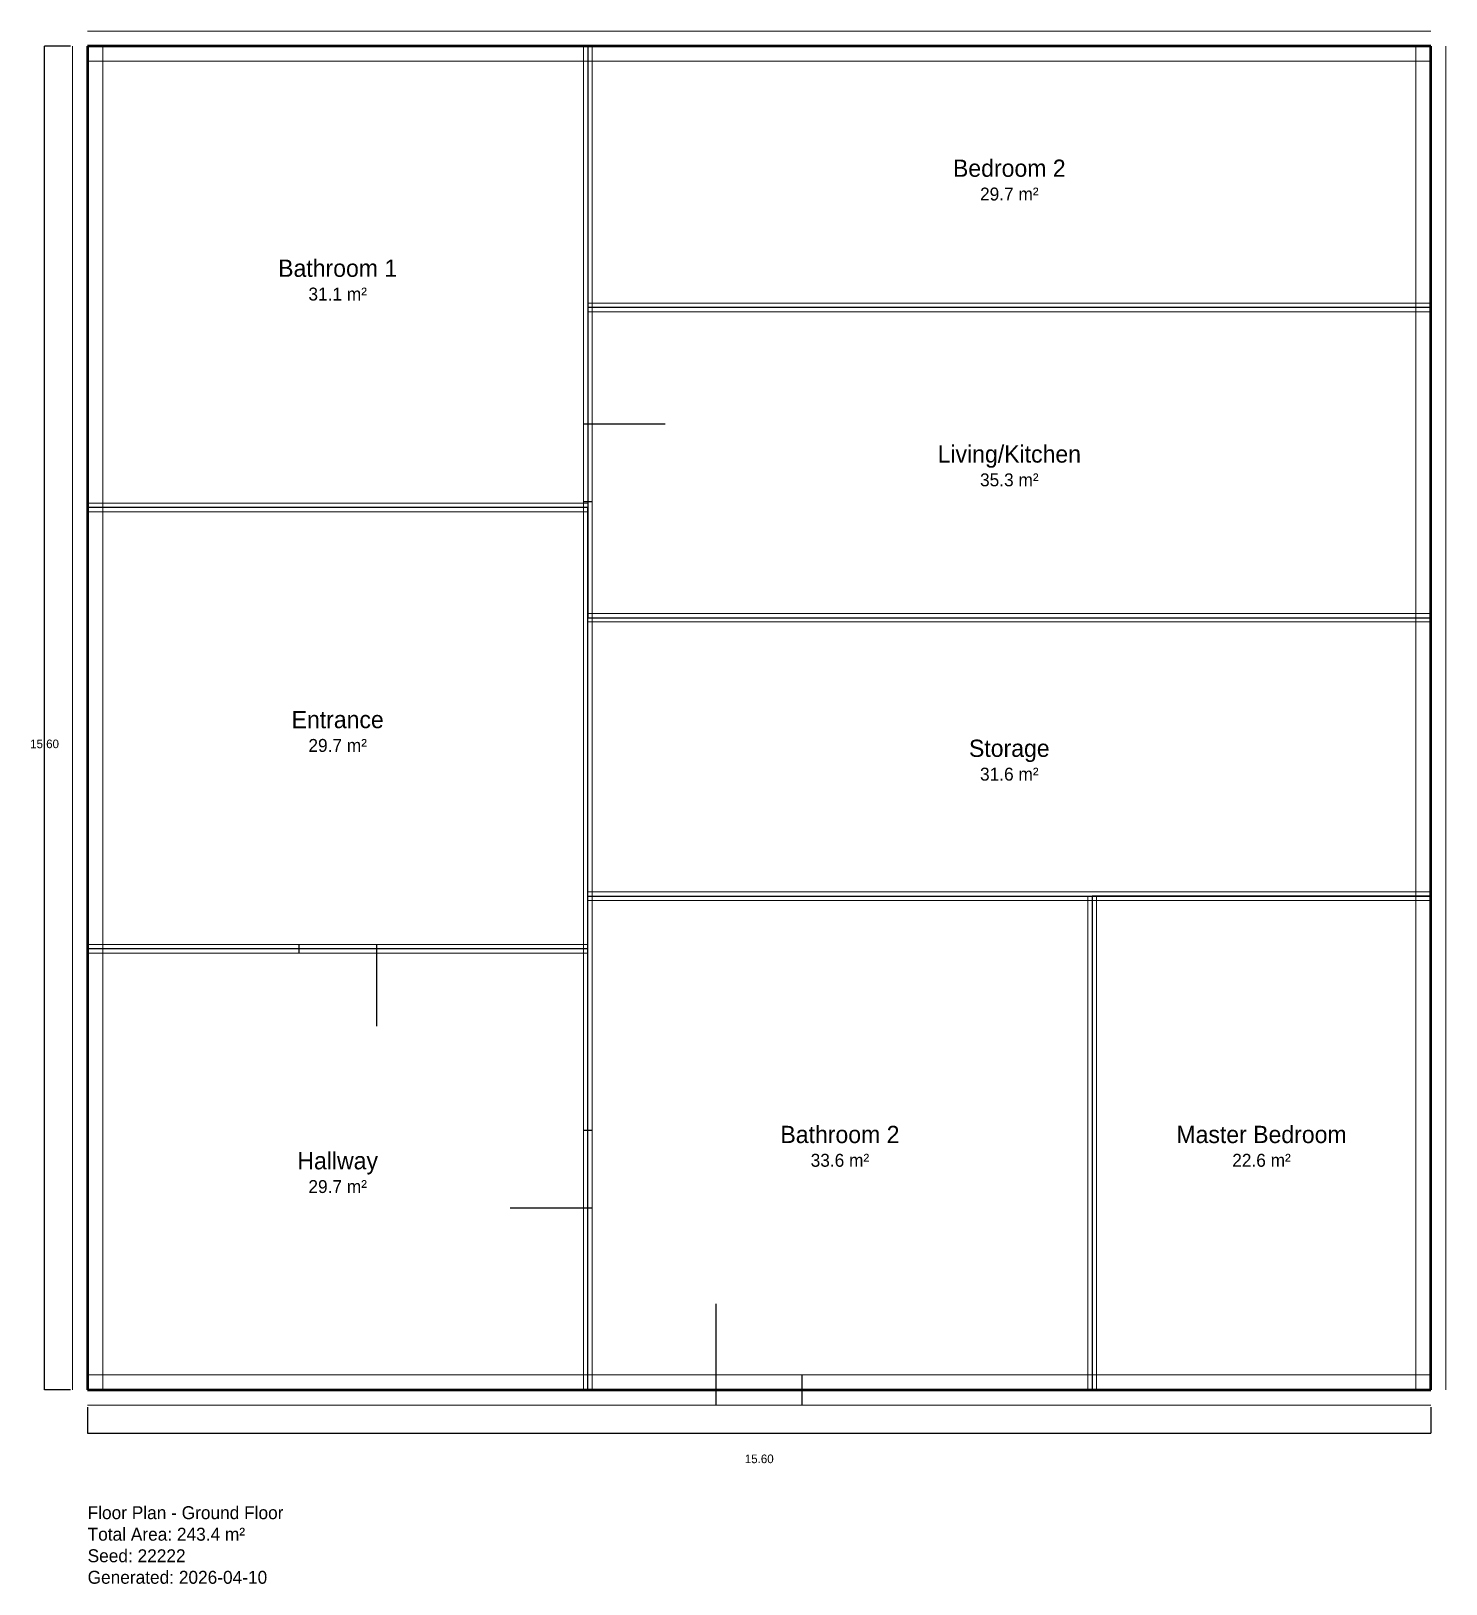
# Model space of a CAD drawing. Header units: metres. Extents: x -0.7 to 15.8, y -2.3 to 15.8.
import ezdxf
from ezdxf.enums import TextEntityAlignment as Align

# ---------------------------------------------------------------- set-up
doc = ezdxf.new("R2010")
doc.units = ezdxf.units.M
for name, color, linetype in [('DIMS', 3, 'Continuous'), ('DOORS', 1, 'Continuous'), ('ROOMS', 8, 'Continuous'), ('TEXT', 7, 'Continuous'), ('WALLS', 7, 'Continuous')]:
    doc.layers.add(name, color=color, linetype=linetype)

msp = doc.modelspace()

# ---------------------------------------------------------------- linework, layer by layer
at = {"layer": 'DIMS'}
for p, q in [((-0.5, 0), (-0.5, 15.6)), ((-0.2, 15.6), (-0.5, 15.6)), ((-0.2, 0), (-0.5, 0)), ((0, -0.2), (0, -0.5)), ((15.6, -0.2), (15.6, -0.5)), ((0, -0.5), (15.6, -0.5))]:
    msp.add_line(p, q, dxfattribs=at)
at = {"layer": 'DOORS'}
for p, q in [((5.758, 11.215), (5.858, 11.215)), ((5.808, 11.215), (6.708, 11.215)), ((5.758, 10.315), (5.858, 10.315)), ((2.454, 5.172), (2.454, 5.072)), ((3.354, 5.172), (3.354, 5.072)), ((3.354, 5.122), (3.354, 4.222)), ((5.858, 3.011), (5.758, 3.011)), ((5.808, 2.111), (4.908, 2.111)), ((5.858, 2.111), (5.758, 2.111)), ((7.3, 0), (7.3, 1)), ((7.3, -0.175), (7.3, 0.175)), ((8.3, -0.175), (8.3, 0.175))]:
    msp.add_line(p, q, dxfattribs=at)
at = {"layer": 'ROOMS', "lineweight": 13}
for points in [[(0, 10.243), (5.808, 10.243), (5.808, 15.6), (0, 15.6)], [(5.808, 12.565), (15.6, 12.565), (15.6, 15.6), (5.808, 15.6)], [(5.808, 8.965), (15.6, 8.965), (15.6, 12.565), (5.808, 12.565)], [(0, 5.122), (5.808, 5.122), (5.808, 10.243), (0, 10.243)], [(5.808, 5.733), (15.6, 5.733), (15.6, 8.965), (5.808, 8.965)], [(5.808, 0), (11.665, 0), (11.665, 5.733), (5.808, 5.733)], [(11.665, 0), (15.6, 0), (15.6, 5.733), (11.665, 5.733)], [(0, 0), (5.808, 0), (5.808, 5.122), (0, 5.122)]]:
    msp.add_lwpolyline(points, close=True, dxfattribs=at)
at = {"layer": 'WALLS', "lineweight": 13}
for p, q in [((15.6, 15.775), (0, 15.775)), ((-0.175, 15.6), (-0.175, 0)), ((0.175, 15.6), (0.175, 0)), ((5.758, 15.6), (5.758, 12.565)), ((5.858, 15.6), (5.858, 12.565)), ((15.425, 0), (15.425, 15.6)), ((15.775, 0), (15.775, 15.6)), ((15.6, 15.425), (0, 15.425)), ((5.758, 12.565), (5.758, 8.965)), ((15.6, 12.615), (5.808, 12.615)), ((15.6, 12.515), (5.808, 12.515)), ((5.858, 12.565), (5.858, 8.965)), ((5.808, 10.293), (0, 10.293)), ((5.808, 10.193), (0, 10.193)), ((5.758, 5.122), (5.758, 10.243)), ((5.858, 5.122), (5.858, 10.243)), ((5.808, 9.015), (15.6, 9.015)), ((5.808, 8.915), (15.6, 8.915)), ((5.808, 5.783), (15.6, 5.783)), ((15.6, 5.783), (11.665, 5.783)), ((5.808, 5.683), (15.6, 5.683)), ((11.615, 5.733), (11.615, 0)), ((15.6, 5.683), (11.665, 5.683)), ((11.715, 5.733), (11.715, 0)), ((5.808, 5.172), (0, 5.172)), ((5.808, 5.072), (0, 5.072)), ((5.758, 0), (5.758, 5.122)), ((5.858, 0), (5.858, 5.122)), ((0, 0.175), (15.6, 0.175)), ((0, -0.175), (15.6, -0.175))]:
    msp.add_line(p, q, dxfattribs=at)
at = {"layer": 'WALLS', "lineweight": 50}
for p, q in [((15.6, 15.6), (0, 15.6)), ((0, 15.6), (0, 0)), ((15.6, 0), (15.6, 15.6)), ((0, 0), (15.6, 0))]:
    msp.add_line(p, q, dxfattribs=at)
at = {"layer": 'WALLS', "lineweight": 25}
for p, q in [((5.808, 15.6), (5.808, 12.565)), ((15.6, 12.565), (5.808, 12.565)), ((5.808, 12.565), (5.808, 8.965)), ((5.808, 10.243), (0, 10.243)), ((5.808, 5.122), (5.808, 10.243)), ((5.808, 8.965), (15.6, 8.965)), ((5.808, 5.733), (15.6, 5.733)), ((15.6, 5.733), (11.665, 5.733)), ((11.665, 5.733), (11.665, 0)), ((5.808, 5.122), (0, 5.122)), ((5.808, 0), (5.808, 5.122))]:
    msp.add_line(p, q, dxfattribs=at)

# ---------------------------------------------------------------- texts
at = {"layer": 'DIMS'}
for p in [(-0.5, 7.5), (7.8, -0.8)]:
    msp.add_text('15.60', height=0.1, dxfattribs=at).set_placement(p, align=Align.MIDDLE_CENTER)
at = {"layer": 'TEXT'}
for s, height, p in [('Bedroom 2', 0.2, (10.704, 14.183)), ('29.7 m²', 0.15, (10.704, 13.883)), ('Bathroom 1', 0.2, (2.904, 13.022)), ('31.1 m²', 0.15, (2.904, 12.722)), ('Living/Kitchen', 0.2, (10.704, 10.865)), ('35.3 m²', 0.15, (10.704, 10.565)), ('Entrance', 0.2, (2.904, 7.782)), ('29.7 m²', 0.15, (2.904, 7.482)), ('Storage', 0.2, (10.704, 7.449)), ('31.6 m²', 0.15, (10.704, 7.149)), ('Bathroom 2', 0.2, (8.737, 2.966)), ('Master Bedroom', 0.2, (13.633, 2.966)), ('Hallway', 0.2, (2.904, 2.661)), ('33.6 m²', 0.15, (8.737, 2.666)), ('22.6 m²', 0.15, (13.633, 2.666)), ('29.7 m²', 0.15, (2.904, 2.361))]:
    msp.add_text(s, height=height, dxfattribs=at).set_placement(p, align=Align.MIDDLE_CENTER)
for s, p in [('Floor Plan - Ground Floor', (0, -1.5)), ('Total Area: 243.4 m²', (0, -1.75)), ('Seed: 22222', (0, -2)), ('Generated: 2026-04-10', (0, -2.25))]:
    msp.add_text(s, height=0.15, dxfattribs=at).set_placement(p)

doc.saveas('drawing.dxf')
